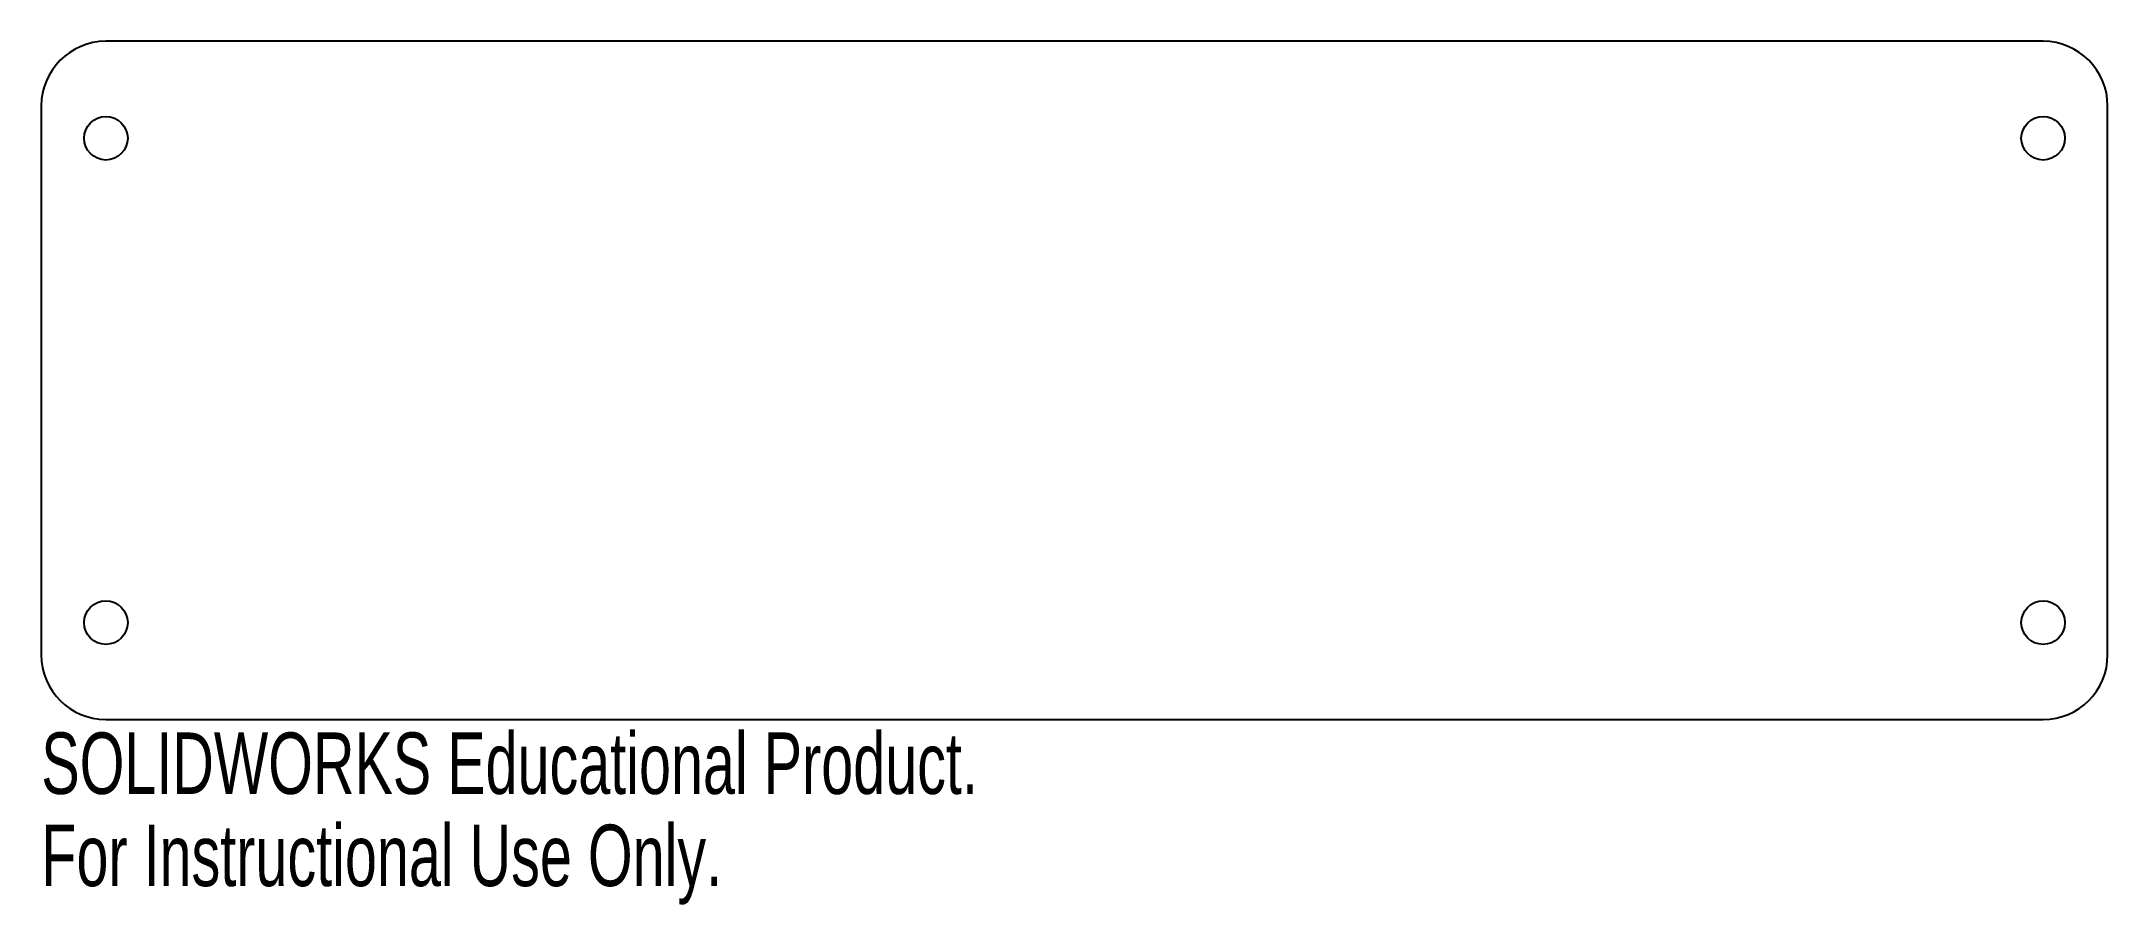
# Model space of a CAD drawing. Header units: inches. Extents: x -4.11 to 2.29, y 0.37 to 3.04.
import ezdxf

# ---------------------------------------------------------------- set-up
doc = ezdxf.new("R2010")
doc.units = ezdxf.units.IN
doc.header["$MEASUREMENT"] = 0
doc.styles.add('SLDTEXTSTYLE0', font='TXT', dxfattribs={"width": 0.7})

msp = doc.modelspace()

# ---------------------------------------------------------------- linework, layer by layer
at = {"color": 7, "linetype": 'Continuous', "lineweight": 25}
for p, q in [((2.0935, 3.043), (-3.9065, 3.043)), ((-4.1065, 2.843), (-4.1065, 1.143)), ((2.2935, 1.143), (2.2935, 2.843)), ((-3.9065, 0.943), (2.0935, 0.943))]:
    msp.add_line(p, q, dxfattribs=at)
for centre in [(-3.9065, 2.743), (2.0935, 2.743), (-3.9065, 1.243), (2.0935, 1.243)]:
    msp.add_circle(centre, 0.0675, dxfattribs=at)
for centre, start, end in [((-3.9065, 2.843), 90, 180), ((2.0935, 2.843), 0, 90), ((-3.9065, 1.143), 180, 270), ((2.0935, 1.143), 270, 0)]:
    msp.add_arc(centre, 0.2, start, end, dxfattribs=at)

# ---------------------------------------------------------------- texts
at = {"color": 7, "linetype": 'Continuous', "char_height": 0.1903, "attachment_point": 1, "style": 'SLDTEXTSTYLE0'}
for s, insert in [('SOLIDWORKS Educational Product.', (-4.1065, 0.9028)), ('For Instructional Use Only.', (-4.1065, 0.6174))]:
    msp.add_mtext(s, dxfattribs=dict(at, insert=insert))

doc.saveas('drawing.dxf')
